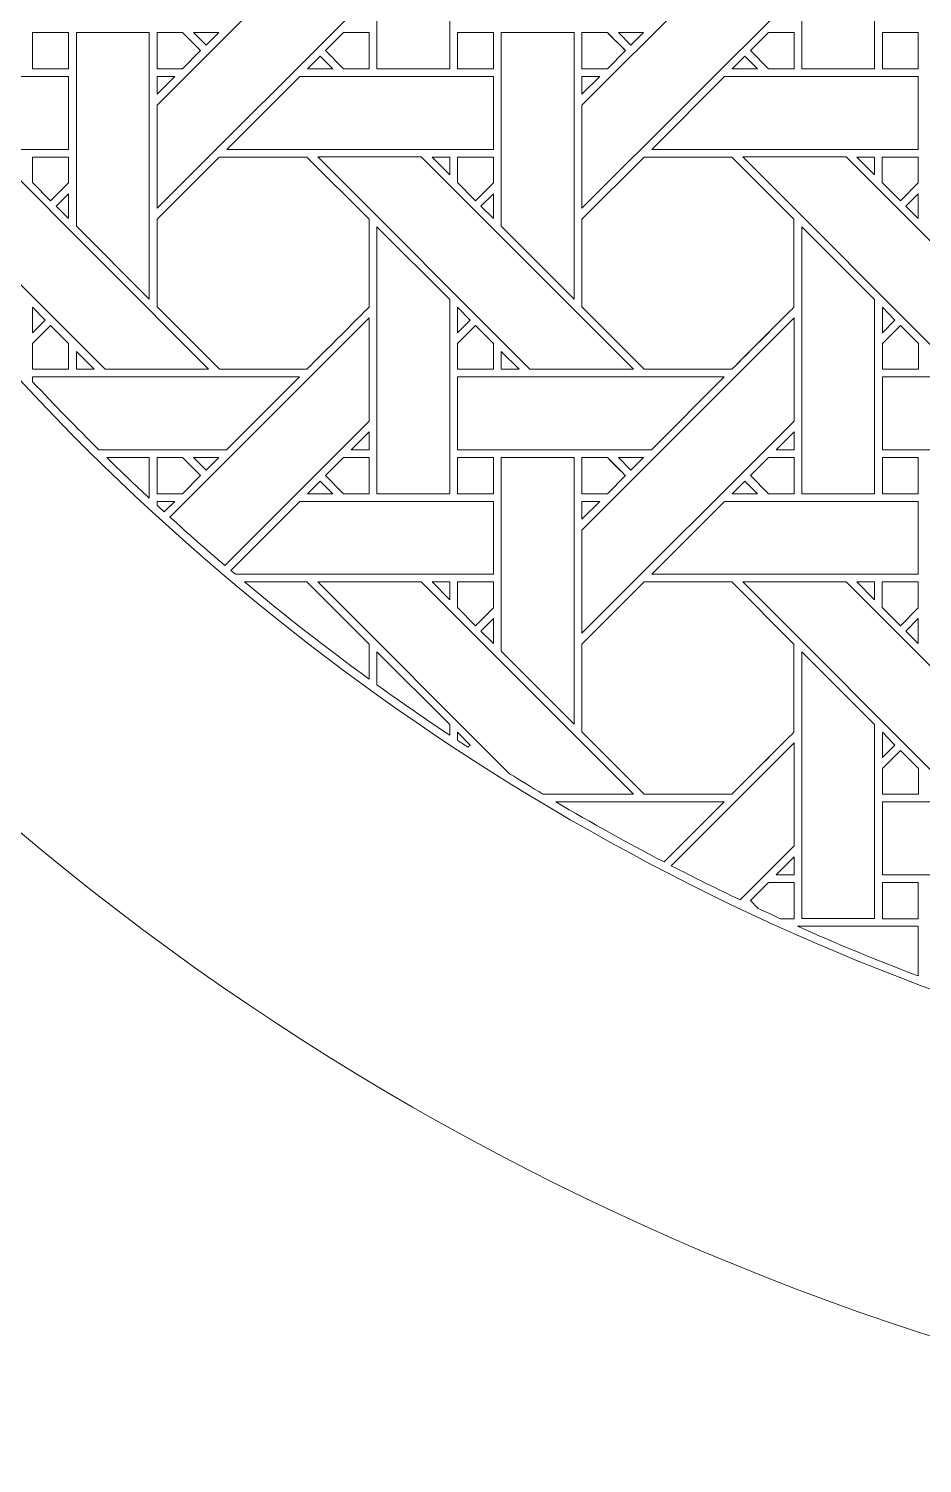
# Model space of a CAD drawing. Header units: inches. Extents: x 6.4 to 18.4, y 3.1 to 15.1.
# Drawn here: x 8.539 to 10.534, y 3.095 to 6.298 of the extents above; entities that cross this region are included whole.
import ezdxf

# ---------------------------------------------------------------- set-up
doc = ezdxf.new("R2010")
doc.units = ezdxf.units.IN
doc.header["$MEASUREMENT"] = 0
doc.layers.add('Design', color=7, linetype='Continuous', lineweight=0)

msp = doc.modelspace()

# ---------------------------------------------------------------- linework, layer by layer
at = {"layer": 'Design'}
for points, knots in [([(12.3829, 15.0948), (9.0691, 15.0948), (6.3829, 12.4085), (6.3829, 9.0948), (6.3829, 5.7811), (9.0691, 3.0948), (12.3829, 3.0948), (15.6966, 3.0948), (18.3829, 5.7811), (18.3829, 9.0948), (18.3829, 12.4085), (15.6966, 15.0948), (12.3829, 15.0948)], [0, 0, 0, 0, 1, 1, 1, 2, 2, 2, 3, 3, 3, 4, 4, 4, 4]), ([(17.3637, 7.426), (17.3637, 7.426), (17.338, 7.426), (17.338, 7.426), (16.5066, 7.426), (16.0033, 7.426), (15.7121, 7.426), (15.4417, 7.426), (15.3541, 7.426), (15.3568, 7.426), (14.6303, 7.426), (12.5831, 7.426), (7.4146, 7.426), (7.402, 7.426), (7.3964, 7.4266), (7.3922, 7.4227), (7.3894, 7.42), (7.3876, 7.4172), (7.3922, 7.4035), (8.0968, 5.3236), (10.0649, 3.8266), (12.3829, 3.8266), (14.6933, 3.8266), (16.6562, 5.314), (17.3666, 7.3834), (17.3711, 7.3963), (17.3739, 7.4043), (17.3756, 7.4094), (17.3784, 7.4176), (17.3723, 7.426), (17.3637, 7.426)], [0, 0, 0, 0, 1, 1, 1, 2, 2, 2, 3, 3, 3, 4, 4, 4, 5, 5, 5, 6, 6, 6, 7, 7, 7, 8, 8, 8, 9, 9, 9, 10, 10, 10, 10]), ([(9.3163, 6.2082), (9.3163, 6.2082), (9.3163, 6.8041), (9.3163, 6.8041), (9.3163, 6.8041), (9.4791, 6.6419), (9.4791, 6.6419), (9.4791, 6.6419), (9.4791, 6.2082), (9.4791, 6.2082), (9.4791, 6.2082), (9.3163, 6.2082), (9.3163, 6.2082)], [0, 0, 0, 0, 1, 1, 1, 2, 2, 2, 3, 3, 3, 4, 4, 4, 4]), ([(10.265, 6.2082), (10.265, 6.2082), (10.265, 6.8041), (10.265, 6.8041), (10.265, 6.8041), (10.4278, 6.6419), (10.4278, 6.6419), (10.4278, 6.6419), (10.4278, 6.2082), (10.4278, 6.2082), (10.4278, 6.2082), (10.265, 6.2082), (10.265, 6.2082)], [0, 0, 0, 0, 1, 1, 1, 2, 2, 2, 3, 3, 3, 4, 4, 4, 4]), ([(8.8255, 6.1269), (8.8255, 6.1269), (9.2992, 6.6005), (9.2992, 6.6005), (9.2992, 6.6005), (9.2992, 6.3705), (9.2992, 6.3705), (9.2992, 6.3705), (8.8255, 5.8968), (8.8255, 5.8968), (8.8255, 5.8968), (8.8255, 6.1269), (8.8255, 6.1269)], [0, 0, 0, 0, 1, 1, 1, 2, 2, 2, 3, 3, 3, 4, 4, 4, 4]), ([(10.2479, 6.3705), (10.2479, 6.3705), (9.7742, 5.8968), (9.7742, 5.8968), (9.7742, 5.8968), (9.7742, 6.1269), (9.7742, 6.1269), (9.7742, 6.1269), (10.2479, 6.6005), (10.2479, 6.6005), (10.2479, 6.6005), (10.2479, 6.3705), (10.2479, 6.3705)], [0, 0, 0, 0, 1, 1, 1, 2, 2, 2, 3, 3, 3, 4, 4, 4, 4]), ([(8.5476, 6.2082), (8.5476, 6.2082), (8.5476, 6.289), (8.5476, 6.289), (8.5476, 6.289), (8.6278, 6.289), (8.6278, 6.289), (8.6278, 6.289), (8.6278, 6.2082), (8.6278, 6.2082), (8.6278, 6.2082), (8.5476, 6.2082), (8.5476, 6.2082)], [0, 0, 0, 0, 1, 1, 1, 2, 2, 2, 3, 3, 3, 4, 4, 4, 4]), ([(8.5476, 6.289), (8.5476, 6.289), (8.6278, 6.289), (8.6278, 6.289), (8.6278, 6.289), (8.6278, 6.2082), (8.6278, 6.2082), (8.6278, 6.2082), (8.5476, 6.2082), (8.5476, 6.2082), (8.5476, 6.2082), (8.5476, 6.289), (8.5476, 6.289)], [0, 0, 0, 0, 1, 1, 1, 2, 2, 2, 3, 3, 3, 4, 4, 4, 4]), ([(8.6454, 6.289), (8.6454, 6.289), (8.8083, 6.289), (8.8083, 6.289), (8.8083, 6.289), (8.8083, 5.6939), (8.8083, 5.6939), (8.8083, 5.6939), (8.6454, 5.8568), (8.6454, 5.8568), (8.6454, 5.8568), (8.6454, 6.289), (8.6454, 6.289)], [0, 0, 0, 0, 1, 1, 1, 2, 2, 2, 3, 3, 3, 4, 4, 4, 4]), ([(8.9228, 6.2486), (8.9228, 6.2486), (8.8824, 6.2082), (8.8824, 6.2082), (8.8824, 6.2082), (8.8255, 6.2082), (8.8255, 6.2082), (8.8255, 6.2082), (8.8255, 6.289), (8.8255, 6.289), (8.8255, 6.289), (8.8825, 6.289), (8.8825, 6.289), (8.8877, 6.2839), (8.9184, 6.2531), (8.9228, 6.2486)], [0, 0, 0, 0, 1, 1, 1, 2, 2, 2, 3, 3, 3, 4, 4, 4, 5, 5, 5, 5]), ([(8.9228, 6.2486), (8.9228, 6.2486), (8.8824, 6.2082), (8.8824, 6.2082), (8.8824, 6.2082), (8.8255, 6.2082), (8.8255, 6.2082), (8.8255, 6.2082), (8.8255, 6.289), (8.8255, 6.289), (8.8255, 6.289), (8.8825, 6.289), (8.8825, 6.289), (8.888, 6.2836), (8.9188, 6.2527), (8.9228, 6.2486)], [0, 0, 0, 0, 1, 1, 1, 2, 2, 2, 3, 3, 3, 4, 4, 4, 5, 5, 5, 5]), ([(8.9069, 6.289), (8.9069, 6.289), (8.9634, 6.289), (8.9634, 6.289), (8.9634, 6.289), (8.9351, 6.2608), (8.9351, 6.2608), (8.9351, 6.2608), (8.9069, 6.289), (8.9069, 6.289)], [0, 0, 0, 0, 1, 1, 1, 2, 2, 2, 3, 3, 3, 3]), ([(9.2991, 6.2082), (9.2991, 6.2082), (9.242, 6.2082), (9.242, 6.2082), (9.242, 6.2082), (9.2017, 6.2486), (9.2017, 6.2486), (9.2017, 6.2486), (9.2421, 6.289), (9.2421, 6.289), (9.2421, 6.289), (9.2991, 6.289), (9.2991, 6.289), (9.2991, 6.289), (9.2991, 6.2082), (9.2991, 6.2082)], [0, 0, 0, 0, 1, 1, 1, 2, 2, 2, 3, 3, 3, 4, 4, 4, 5, 5, 5, 5]), ([(9.2017, 6.2486), (9.2017, 6.2486), (9.2421, 6.289), (9.2421, 6.289), (9.2421, 6.289), (9.2991, 6.289), (9.2991, 6.289), (9.2991, 6.289), (9.2991, 6.2082), (9.2991, 6.2082), (9.2991, 6.2082), (9.242, 6.2082), (9.242, 6.2082), (9.242, 6.2082), (9.2017, 6.2486), (9.2017, 6.2486)], [0, 0, 0, 0, 1, 1, 1, 2, 2, 2, 3, 3, 3, 4, 4, 4, 5, 5, 5, 5]), ([(9.4963, 6.2082), (9.4963, 6.2082), (9.4963, 6.289), (9.4963, 6.289), (9.4963, 6.289), (9.5766, 6.289), (9.5766, 6.289), (9.5766, 6.289), (9.5766, 6.2082), (9.5766, 6.2082), (9.5766, 6.2082), (9.4963, 6.2082), (9.4963, 6.2082)], [0, 0, 0, 0, 1, 1, 1, 2, 2, 2, 3, 3, 3, 4, 4, 4, 4]), ([(9.4963, 6.2082), (9.4963, 6.2082), (9.4963, 6.289), (9.4963, 6.289), (9.4963, 6.289), (9.5766, 6.289), (9.5766, 6.289), (9.5766, 6.289), (9.5766, 6.2082), (9.5766, 6.2082), (9.5766, 6.2082), (9.4963, 6.2082), (9.4963, 6.2082)], [0, 0, 0, 0, 1, 1, 1, 2, 2, 2, 3, 3, 3, 4, 4, 4, 4]), ([(9.7571, 6.289), (9.7571, 6.289), (9.7571, 5.6939), (9.7571, 5.6939), (9.7571, 5.6939), (9.5942, 5.8568), (9.5942, 5.8568), (9.5942, 5.8568), (9.5942, 6.289), (9.5942, 6.289), (9.5942, 6.289), (9.7571, 6.289), (9.7571, 6.289)], [0, 0, 0, 0, 1, 1, 1, 2, 2, 2, 3, 3, 3, 4, 4, 4, 4]), ([(9.7742, 6.2082), (9.7742, 6.2082), (9.7742, 6.289), (9.7742, 6.289), (9.7742, 6.289), (9.8313, 6.289), (9.8313, 6.289), (9.8364, 6.2839), (9.8672, 6.2531), (9.8716, 6.2486), (9.8716, 6.2486), (9.8312, 6.2082), (9.8312, 6.2082), (9.8312, 6.2082), (9.7742, 6.2082), (9.7742, 6.2082)], [0, 0, 0, 0, 1, 1, 1, 2, 2, 2, 3, 3, 3, 4, 4, 4, 5, 5, 5, 5]), ([(9.8716, 6.2486), (9.8716, 6.2486), (9.8312, 6.2082), (9.8312, 6.2082), (9.8312, 6.2082), (9.7742, 6.2082), (9.7742, 6.2082), (9.7742, 6.2082), (9.7742, 6.289), (9.7742, 6.289), (9.7742, 6.289), (9.8313, 6.289), (9.8313, 6.289), (9.8369, 6.2834), (9.8716, 6.2486), (9.8716, 6.2486)], [0, 0, 0, 0, 1, 1, 1, 2, 2, 2, 3, 3, 3, 4, 4, 4, 5, 5, 5, 5]), ([(9.8556, 6.289), (9.8556, 6.289), (9.9121, 6.289), (9.9121, 6.289), (9.9121, 6.289), (9.8838, 6.2608), (9.8838, 6.2608), (9.8838, 6.2608), (9.8556, 6.289), (9.8556, 6.289)], [0, 0, 0, 0, 1, 1, 1, 2, 2, 2, 3, 3, 3, 3]), ([(10.2479, 6.2082), (10.2479, 6.2082), (10.1907, 6.2082), (10.1907, 6.2082), (10.1907, 6.2082), (10.1504, 6.2486), (10.1504, 6.2486), (10.1504, 6.2486), (10.1908, 6.289), (10.1908, 6.289), (10.1908, 6.289), (10.2479, 6.289), (10.2479, 6.289), (10.2479, 6.289), (10.2479, 6.2082), (10.2479, 6.2082)], [0, 0, 0, 0, 1, 1, 1, 2, 2, 2, 3, 3, 3, 4, 4, 4, 5, 5, 5, 5]), ([(10.1504, 6.2486), (10.1504, 6.2486), (10.1908, 6.289), (10.1908, 6.289), (10.1908, 6.289), (10.2479, 6.289), (10.2479, 6.289), (10.2479, 6.289), (10.2479, 6.2082), (10.2479, 6.2082), (10.2479, 6.2082), (10.1907, 6.2082), (10.1907, 6.2082), (10.1907, 6.2082), (10.1504, 6.2486), (10.1504, 6.2486)], [0, 0, 0, 0, 1, 1, 1, 2, 2, 2, 3, 3, 3, 4, 4, 4, 5, 5, 5, 5]), ([(10.4451, 6.2082), (10.4451, 6.2082), (10.4451, 6.289), (10.4451, 6.289), (10.4451, 6.289), (10.5253, 6.289), (10.5253, 6.289), (10.5253, 6.289), (10.5253, 6.2082), (10.5253, 6.2082), (10.5253, 6.2082), (10.4451, 6.2082), (10.4451, 6.2082)], [0, 0, 0, 0, 1, 1, 1, 2, 2, 2, 3, 3, 3, 4, 4, 4, 4]), ([(10.5253, 6.289), (10.5253, 6.289), (10.5253, 6.2082), (10.5253, 6.2082), (10.5253, 6.2082), (10.4451, 6.2082), (10.4451, 6.2082), (10.4451, 6.2082), (10.4451, 6.289), (10.4451, 6.289), (10.4451, 6.289), (10.5253, 6.289), (10.5253, 6.289)], [0, 0, 0, 0, 1, 1, 1, 2, 2, 2, 3, 3, 3, 4, 4, 4, 4]), ([(9.2178, 6.2082), (9.2178, 6.2082), (9.1613, 6.2082), (9.1613, 6.2082), (9.1613, 6.2082), (9.1896, 6.2365), (9.1896, 6.2365), (9.1896, 6.2365), (9.2178, 6.2082), (9.2178, 6.2082)], [0, 0, 0, 0, 1, 1, 1, 2, 2, 2, 3, 3, 3, 3]), ([(10.1666, 6.2082), (10.1666, 6.2082), (10.11, 6.2082), (10.11, 6.2082), (10.11, 6.2082), (10.1383, 6.2365), (10.1383, 6.2365), (10.1383, 6.2365), (10.1666, 6.2082), (10.1666, 6.2082)], [0, 0, 0, 0, 1, 1, 1, 2, 2, 2, 3, 3, 3, 3]), ([(8.0843, 6.08), (8.0843, 6.08), (8.1954, 6.1911), (8.1954, 6.1911), (8.1954, 6.1911), (8.6279, 6.1911), (8.6279, 6.1911), (8.6279, 6.1911), (8.6279, 6.0283), (8.6279, 6.0283), (8.6279, 6.0283), (8.1211, 6.0283), (8.1211, 6.0283), (8.1088, 6.0454), (8.0965, 6.0627), (8.0843, 6.08)], [0, 0, 0, 0, 1, 1, 1, 2, 2, 2, 3, 3, 3, 4, 4, 4, 5, 5, 5, 5]), ([(8.8653, 6.1911), (8.8653, 6.1911), (8.8255, 6.1513), (8.8255, 6.1513), (8.8255, 6.1513), (8.8255, 6.1911), (8.8255, 6.1911), (8.8255, 6.1911), (8.8653, 6.1911), (8.8653, 6.1911)], [0, 0, 0, 0, 1, 1, 1, 2, 2, 2, 3, 3, 3, 3]), ([(8.9813, 6.0283), (8.9813, 6.0283), (9.1442, 6.1911), (9.1442, 6.1911), (9.1442, 6.1911), (9.5766, 6.1911), (9.5766, 6.1911), (9.5766, 6.1911), (9.5766, 6.0283), (9.5766, 6.0283), (9.5766, 6.0283), (8.9813, 6.0283), (8.9813, 6.0283)], [0, 0, 0, 0, 1, 1, 1, 2, 2, 2, 3, 3, 3, 4, 4, 4, 4]), ([(9.8141, 6.1911), (9.8141, 6.1911), (9.7742, 6.1513), (9.7742, 6.1513), (9.7742, 6.1513), (9.7742, 6.1911), (9.7742, 6.1911), (9.7742, 6.1911), (9.8141, 6.1911), (9.8141, 6.1911)], [0, 0, 0, 0, 1, 1, 1, 2, 2, 2, 3, 3, 3, 3]), ([(10.5253, 6.1911), (10.5253, 6.1911), (10.5253, 6.0283), (10.5253, 6.0283), (10.5253, 6.0283), (9.9301, 6.0283), (9.9301, 6.0283), (9.9301, 6.0283), (10.0929, 6.1911), (10.0929, 6.1911), (10.0929, 6.1911), (10.5253, 6.1911), (10.5253, 6.1911)], [0, 0, 0, 0, 1, 1, 1, 2, 2, 2, 3, 3, 3, 4, 4, 4, 4]), ([(8.2359, 6.0112), (8.2359, 6.0112), (8.4669, 6.0112), (8.4669, 6.0112), (8.4669, 6.0112), (8.9405, 5.5375), (8.9405, 5.5375), (8.9405, 5.5375), (8.7095, 5.5375), (8.7095, 5.5375), (8.7095, 5.5375), (8.2359, 6.0112), (8.2359, 6.0112)], [0, 0, 0, 0, 1, 1, 1, 2, 2, 2, 3, 3, 3, 4, 4, 4, 4]), ([(8.5476, 6.0111), (8.5476, 6.0111), (8.6278, 6.0111), (8.6278, 6.0111), (8.6278, 6.0111), (8.6278, 5.9535), (8.6278, 5.9535), (8.6278, 5.9535), (8.5879, 5.9136), (8.5879, 5.9136), (8.5879, 5.9136), (8.5476, 5.9539), (8.5476, 5.9539), (8.5476, 5.9539), (8.5476, 6.0111), (8.5476, 6.0111)], [0, 0, 0, 0, 1, 1, 1, 2, 2, 2, 3, 3, 3, 4, 4, 4, 5, 5, 5, 5]), ([(8.6278, 5.9535), (8.6278, 5.9535), (8.5879, 5.9136), (8.5879, 5.9136), (8.5879, 5.9136), (8.5476, 5.9539), (8.5476, 5.9539), (8.5476, 5.9539), (8.5476, 6.0111), (8.5476, 6.0111), (8.5476, 6.0111), (8.6278, 6.0111), (8.6278, 6.0111), (8.6278, 6.0111), (8.6278, 5.9535), (8.6278, 5.9535)], [0, 0, 0, 0, 1, 1, 1, 2, 2, 2, 3, 3, 3, 4, 4, 4, 5, 5, 5, 5]), ([(8.8255, 5.6767), (8.8255, 5.6767), (8.8255, 5.8724), (8.8255, 5.8724), (8.8255, 5.8724), (8.9642, 6.0111), (8.9642, 6.0111), (8.9642, 6.0111), (9.1604, 6.0111), (9.1604, 6.0111), (9.1604, 6.0111), (9.2991, 5.8724), (9.2991, 5.8724), (9.2991, 5.8724), (9.2991, 5.6762), (9.2991, 5.6762), (9.2813, 5.6582), (9.1694, 5.5465), (9.1604, 5.5375), (9.1604, 5.5375), (8.9647, 5.5375), (8.9647, 5.5375), (8.9647, 5.5375), (8.8255, 5.6767), (8.8255, 5.6767)], [0, 0, 0, 0, 1, 1, 1, 2, 2, 2, 3, 3, 3, 4, 4, 4, 5, 5, 5, 6, 6, 6, 7, 7, 7, 8, 8, 8, 8]), ([(8.8255, 5.6767), (8.8255, 5.6767), (8.8255, 5.8724), (8.8255, 5.8724), (8.8255, 5.8724), (8.9642, 6.0111), (8.9642, 6.0111), (8.9642, 6.0111), (9.1604, 6.0111), (9.1604, 6.0111), (9.1604, 6.0111), (9.2991, 5.8724), (9.2991, 5.8724), (9.2991, 5.8724), (9.2991, 5.6762), (9.2991, 5.6762), (9.2813, 5.6582), (9.1694, 5.5465), (9.1604, 5.5375), (9.1604, 5.5375), (8.9647, 5.5375), (8.9647, 5.5375), (8.9647, 5.5375), (8.8255, 5.6767), (8.8255, 5.6767)], [0, 0, 0, 0, 1, 1, 1, 2, 2, 2, 3, 3, 3, 4, 4, 4, 5, 5, 5, 6, 6, 6, 7, 7, 7, 8, 8, 8, 8]), ([(9.1846, 6.0112), (9.1846, 6.0112), (9.4156, 6.0112), (9.4156, 6.0112), (9.4156, 6.0112), (9.8892, 5.5375), (9.8892, 5.5375), (9.8892, 5.5375), (9.6582, 5.5375), (9.6582, 5.5375), (9.6582, 5.5375), (9.1846, 6.0112), (9.1846, 6.0112)], [0, 0, 0, 0, 1, 1, 1, 2, 2, 2, 3, 3, 3, 4, 4, 4, 4]), ([(9.4791, 6.0111), (9.4791, 6.0111), (9.4791, 5.9713), (9.4791, 5.9713), (9.4791, 5.9713), (9.4397, 6.0111), (9.4397, 6.0111), (9.4397, 6.0111), (9.4791, 6.0111), (9.4791, 6.0111)], [0, 0, 0, 0, 1, 1, 1, 2, 2, 2, 3, 3, 3, 3]), ([(9.5766, 6.0111), (9.5766, 6.0111), (9.5766, 5.9535), (9.5766, 5.9535), (9.5766, 5.9535), (9.5366, 5.9136), (9.5366, 5.9136), (9.5366, 5.9136), (9.4963, 5.9539), (9.4963, 5.9539), (9.4963, 5.9539), (9.4963, 6.0111), (9.4963, 6.0111), (9.4963, 6.0111), (9.5766, 6.0111), (9.5766, 6.0111)], [0, 0, 0, 0, 1, 1, 1, 2, 2, 2, 3, 3, 3, 4, 4, 4, 5, 5, 5, 5]), ([(9.5366, 5.9136), (9.5366, 5.9136), (9.4963, 5.9539), (9.4963, 5.9539), (9.4963, 5.9539), (9.4963, 6.0111), (9.4963, 6.0111), (9.4963, 6.0111), (9.5766, 6.0111), (9.5766, 6.0111), (9.5766, 6.0111), (9.5766, 5.9535), (9.5766, 5.9535), (9.5766, 5.9535), (9.5366, 5.9136), (9.5366, 5.9136)], [0, 0, 0, 0, 1, 1, 1, 2, 2, 2, 3, 3, 3, 4, 4, 4, 5, 5, 5, 5]), ([(9.7742, 5.6767), (9.7742, 5.6767), (9.7742, 5.8724), (9.7742, 5.8724), (9.7742, 5.8724), (9.9129, 6.0111), (9.9129, 6.0111), (9.9129, 6.0111), (10.1091, 6.0111), (10.1091, 6.0111), (10.1091, 6.0111), (10.2478, 5.8724), (10.2478, 5.8724), (10.2478, 5.8724), (10.2478, 5.6762), (10.2478, 5.6762), (10.23, 5.6582), (10.1181, 5.5465), (10.1091, 5.5375), (10.1091, 5.5375), (9.9134, 5.5375), (9.9134, 5.5375), (9.9134, 5.5375), (9.7742, 5.6767), (9.7742, 5.6767)], [0, 0, 0, 0, 1, 1, 1, 2, 2, 2, 3, 3, 3, 4, 4, 4, 5, 5, 5, 6, 6, 6, 7, 7, 7, 8, 8, 8, 8]), ([(9.7742, 5.8724), (9.7742, 5.8724), (9.9129, 6.0111), (9.9129, 6.0111), (9.9129, 6.0111), (10.1091, 6.0111), (10.1091, 6.0111), (10.1091, 6.0111), (10.2478, 5.8724), (10.2478, 5.8724), (10.2478, 5.8724), (10.2478, 5.6762), (10.2478, 5.6762), (10.2297, 5.6579), (10.1178, 5.5462), (10.1091, 5.5375), (10.1091, 5.5375), (9.9134, 5.5375), (9.9134, 5.5375), (9.9134, 5.5375), (9.7742, 5.6767), (9.7742, 5.6767), (9.7742, 5.6767), (9.7742, 5.8724), (9.7742, 5.8724)], [0, 0, 0, 0, 1, 1, 1, 2, 2, 2, 3, 3, 3, 4, 4, 4, 5, 5, 5, 6, 6, 6, 7, 7, 7, 8, 8, 8, 8]), ([(10.1334, 6.0112), (10.1334, 6.0112), (10.3643, 6.0112), (10.3643, 6.0112), (10.3643, 6.0112), (10.838, 5.5375), (10.838, 5.5375), (10.838, 5.5375), (10.6069, 5.5375), (10.6069, 5.5375), (10.6069, 5.5375), (10.1334, 6.0112), (10.1334, 6.0112)], [0, 0, 0, 0, 1, 1, 1, 2, 2, 2, 3, 3, 3, 4, 4, 4, 4]), ([(10.3884, 6.0111), (10.3884, 6.0111), (10.4279, 6.0111), (10.4279, 6.0111), (10.4279, 6.0111), (10.4279, 5.9713), (10.4279, 5.9713), (10.4279, 5.9713), (10.3884, 6.0111), (10.3884, 6.0111)], [0, 0, 0, 0, 1, 1, 1, 2, 2, 2, 3, 3, 3, 3]), ([(10.5253, 6.0111), (10.5253, 6.0111), (10.5253, 5.9535), (10.5253, 5.9535), (10.5253, 5.9535), (10.4854, 5.9136), (10.4854, 5.9136), (10.4854, 5.9136), (10.445, 5.9539), (10.445, 5.9539), (10.445, 5.9539), (10.445, 6.0111), (10.445, 6.0111), (10.445, 6.0111), (10.5253, 6.0111), (10.5253, 6.0111)], [0, 0, 0, 0, 1, 1, 1, 2, 2, 2, 3, 3, 3, 4, 4, 4, 5, 5, 5, 5]), ([(10.5253, 5.9535), (10.5253, 5.9535), (10.4854, 5.9136), (10.4854, 5.9136), (10.4854, 5.9136), (10.445, 5.9539), (10.445, 5.9539), (10.445, 5.9539), (10.445, 6.0111), (10.445, 6.0111), (10.445, 6.0111), (10.5253, 6.0111), (10.5253, 6.0111), (10.5253, 6.0111), (10.5253, 5.9535), (10.5253, 5.9535)], [0, 0, 0, 0, 1, 1, 1, 2, 2, 2, 3, 3, 3, 4, 4, 4, 5, 5, 5, 5]), ([(8.6279, 5.9293), (8.6279, 5.9293), (8.6279, 5.8741), (8.6279, 5.8741), (8.6279, 5.8741), (8.6001, 5.9015), (8.6001, 5.9015), (8.6001, 5.9015), (8.6279, 5.9293), (8.6279, 5.9293)], [0, 0, 0, 0, 1, 1, 1, 2, 2, 2, 3, 3, 3, 3]), ([(9.5766, 5.9293), (9.5766, 5.9293), (9.5766, 5.8741), (9.5766, 5.8741), (9.5766, 5.8741), (9.5488, 5.9015), (9.5488, 5.9015), (9.5488, 5.9015), (9.5766, 5.9293), (9.5766, 5.9293)], [0, 0, 0, 0, 1, 1, 1, 2, 2, 2, 3, 3, 3, 3]), ([(10.5253, 5.9293), (10.5253, 5.9293), (10.5253, 5.8741), (10.5253, 5.8741), (10.5253, 5.8741), (10.4976, 5.9015), (10.4976, 5.9015), (10.4976, 5.9015), (10.5253, 5.9293), (10.5253, 5.9293)], [0, 0, 0, 0, 1, 1, 1, 2, 2, 2, 3, 3, 3, 3]), ([(9.4791, 5.6932), (9.4791, 5.6932), (9.4791, 5.2595), (9.4791, 5.2595), (9.4791, 5.2595), (9.3163, 5.2595), (9.3163, 5.2595), (9.3163, 5.2595), (9.3163, 5.8553), (9.3163, 5.8553), (9.3163, 5.8553), (9.4791, 5.6932), (9.4791, 5.6932)], [0, 0, 0, 0, 1, 1, 1, 2, 2, 2, 3, 3, 3, 4, 4, 4, 4]), ([(10.4278, 5.6932), (10.4278, 5.6932), (10.4278, 5.2595), (10.4278, 5.2595), (10.4278, 5.2595), (10.265, 5.2595), (10.265, 5.2595), (10.265, 5.2595), (10.265, 5.8553), (10.265, 5.8553), (10.265, 5.8553), (10.4278, 5.6932), (10.4278, 5.6932)], [0, 0, 0, 0, 1, 1, 1, 2, 2, 2, 3, 3, 3, 4, 4, 4, 4]), ([(8.5758, 5.6471), (8.5758, 5.6471), (8.5476, 5.6189), (8.5476, 5.6189), (8.5476, 5.6189), (8.5476, 5.6757), (8.5476, 5.6757), (8.5476, 5.6757), (8.5758, 5.6471), (8.5758, 5.6471)], [0, 0, 0, 0, 1, 1, 1, 2, 2, 2, 3, 3, 3, 3]), ([(9.4964, 5.6189), (9.4964, 5.6189), (9.4964, 5.6757), (9.4964, 5.6757), (9.4964, 5.6757), (9.5246, 5.6471), (9.5246, 5.6471), (9.5246, 5.6471), (9.4964, 5.6189), (9.4964, 5.6189)], [0, 0, 0, 0, 1, 1, 1, 2, 2, 2, 3, 3, 3, 3]), ([(10.4451, 5.6189), (10.4451, 5.6189), (10.4451, 5.6757), (10.4451, 5.6757), (10.4451, 5.6757), (10.4733, 5.6471), (10.4733, 5.6471), (10.4733, 5.6471), (10.4451, 5.6189), (10.4451, 5.6189)], [0, 0, 0, 0, 1, 1, 1, 2, 2, 2, 3, 3, 3, 3]), ([(8.8545, 5.2072), (8.8545, 5.2072), (9.2992, 5.6518), (9.2992, 5.6518), (9.2992, 5.6518), (9.2992, 5.4217), (9.2992, 5.4217), (9.2992, 5.4217), (8.9769, 5.0995), (8.9769, 5.0995), (8.9356, 5.1348), (8.8947, 5.1706), (8.8545, 5.2072)], [0, 0, 0, 0, 1, 1, 1, 2, 2, 2, 3, 3, 3, 4, 4, 4, 4]), ([(9.7742, 5.1782), (9.7742, 5.1782), (10.2479, 5.6518), (10.2479, 5.6518), (10.2479, 5.6518), (10.2479, 5.4217), (10.2479, 5.4217), (10.2479, 5.4217), (9.7742, 4.9481), (9.7742, 4.9481), (9.7742, 4.9481), (9.7742, 5.1782), (9.7742, 5.1782)], [0, 0, 0, 0, 1, 1, 1, 2, 2, 2, 3, 3, 3, 4, 4, 4, 4]), ([(8.6282, 5.5372), (8.6282, 5.5372), (8.5476, 5.5372), (8.5476, 5.5372), (8.5476, 5.5372), (8.5476, 5.5945), (8.5476, 5.5945), (8.5476, 5.5945), (8.5879, 5.6349), (8.5879, 5.6349), (8.5879, 5.6349), (8.6282, 5.5945), (8.6282, 5.5945), (8.6282, 5.5945), (8.6282, 5.5372), (8.6282, 5.5372)], [0, 0, 0, 0, 1, 1, 1, 2, 2, 2, 3, 3, 3, 4, 4, 4, 5, 5, 5, 5]), ([(8.5476, 5.5945), (8.5476, 5.5945), (8.5879, 5.6349), (8.5879, 5.6349), (8.5879, 5.6349), (8.6282, 5.5945), (8.6282, 5.5945), (8.6282, 5.5945), (8.6282, 5.5372), (8.6282, 5.5372), (8.6282, 5.5372), (8.5476, 5.5372), (8.5476, 5.5372), (8.5476, 5.5372), (8.5476, 5.5945), (8.5476, 5.5945)], [0, 0, 0, 0, 1, 1, 1, 2, 2, 2, 3, 3, 3, 4, 4, 4, 5, 5, 5, 5]), ([(9.577, 5.5372), (9.577, 5.5372), (9.4963, 5.5372), (9.4963, 5.5372), (9.4963, 5.5372), (9.4963, 5.5945), (9.4963, 5.5945), (9.4963, 5.5945), (9.5367, 5.6349), (9.5367, 5.6349), (9.5367, 5.6349), (9.577, 5.5945), (9.577, 5.5945), (9.577, 5.5945), (9.577, 5.5372), (9.577, 5.5372)], [0, 0, 0, 0, 1, 1, 1, 2, 2, 2, 3, 3, 3, 4, 4, 4, 5, 5, 5, 5]), ([(9.5367, 5.6349), (9.5367, 5.6349), (9.577, 5.5945), (9.577, 5.5945), (9.577, 5.5945), (9.577, 5.5372), (9.577, 5.5372), (9.577, 5.5372), (9.4963, 5.5372), (9.4963, 5.5372), (9.4963, 5.5372), (9.4963, 5.5945), (9.4963, 5.5945), (9.4963, 5.5945), (9.5367, 5.6349), (9.5367, 5.6349)], [0, 0, 0, 0, 1, 1, 1, 2, 2, 2, 3, 3, 3, 4, 4, 4, 5, 5, 5, 5]), ([(10.5257, 5.5372), (10.5257, 5.5372), (10.4451, 5.5372), (10.4451, 5.5372), (10.4451, 5.5372), (10.4451, 5.5945), (10.4451, 5.5945), (10.4451, 5.5945), (10.4854, 5.6349), (10.4854, 5.6349), (10.4854, 5.6349), (10.5257, 5.5945), (10.5257, 5.5945), (10.5257, 5.5945), (10.5257, 5.5372), (10.5257, 5.5372)], [0, 0, 0, 0, 1, 1, 1, 2, 2, 2, 3, 3, 3, 4, 4, 4, 5, 5, 5, 5]), ([(10.4451, 5.5372), (10.4451, 5.5372), (10.4451, 5.5945), (10.4451, 5.5945), (10.4451, 5.5945), (10.4854, 5.6349), (10.4854, 5.6349), (10.4854, 5.6349), (10.5257, 5.5945), (10.5257, 5.5945), (10.5257, 5.5945), (10.5257, 5.5372), (10.5257, 5.5372), (10.5257, 5.5372), (10.4451, 5.5372), (10.4451, 5.5372)], [0, 0, 0, 0, 1, 1, 1, 2, 2, 2, 3, 3, 3, 4, 4, 4, 5, 5, 5, 5]), ([(8.6853, 5.5375), (8.6853, 5.5375), (8.6455, 5.5375), (8.6455, 5.5375), (8.6455, 5.5375), (8.6455, 5.5773), (8.6455, 5.5773), (8.6455, 5.5773), (8.6853, 5.5375), (8.6853, 5.5375)], [0, 0, 0, 0, 1, 1, 1, 2, 2, 2, 3, 3, 3, 3]), ([(9.634, 5.5375), (9.634, 5.5375), (9.5943, 5.5375), (9.5943, 5.5375), (9.5943, 5.5375), (9.5943, 5.5773), (9.5943, 5.5773), (9.5943, 5.5773), (9.634, 5.5375), (9.634, 5.5375)], [0, 0, 0, 0, 1, 1, 1, 2, 2, 2, 3, 3, 3, 3]), ([(8.5476, 5.5096), (8.5476, 5.5096), (8.5476, 5.5202), (8.5476, 5.5202), (8.5476, 5.5202), (9.1433, 5.5202), (9.1433, 5.5202), (9.1433, 5.5202), (8.9806, 5.3576), (8.9806, 5.3576), (8.9806, 5.3576), (8.6957, 5.3576), (8.6957, 5.3576), (8.6454, 5.4073), (8.596, 5.4579), (8.5476, 5.5096)], [0, 0, 0, 0, 1, 1, 1, 2, 2, 2, 3, 3, 3, 4, 4, 4, 5, 5, 5, 5]), ([(9.4964, 5.3576), (9.4964, 5.3576), (9.4964, 5.5202), (9.4964, 5.5202), (9.4964, 5.5202), (10.0921, 5.5202), (10.0921, 5.5202), (10.0921, 5.5202), (9.9293, 5.3576), (9.9293, 5.3576), (9.9293, 5.3576), (9.4964, 5.3576), (9.4964, 5.3576)], [0, 0, 0, 0, 1, 1, 1, 2, 2, 2, 3, 3, 3, 4, 4, 4, 4]), ([(10.4451, 5.3576), (10.4451, 5.3576), (10.4451, 5.5202), (10.4451, 5.5202), (10.4451, 5.5202), (11.0408, 5.5202), (11.0408, 5.5202), (11.0408, 5.5202), (10.8781, 5.3576), (10.8781, 5.3576), (10.8781, 5.3576), (10.4451, 5.3576), (10.4451, 5.3576)], [0, 0, 0, 0, 1, 1, 1, 2, 2, 2, 3, 3, 3, 4, 4, 4, 4]), ([(9.2594, 5.3576), (9.2594, 5.3576), (9.2992, 5.3973), (9.2992, 5.3973), (9.2992, 5.3973), (9.2992, 5.3576), (9.2992, 5.3576), (9.2992, 5.3576), (9.2594, 5.3576), (9.2594, 5.3576)], [0, 0, 0, 0, 1, 1, 1, 2, 2, 2, 3, 3, 3, 3]), ([(10.2081, 5.3576), (10.2081, 5.3576), (10.2479, 5.3973), (10.2479, 5.3973), (10.2479, 5.3973), (10.2479, 5.3576), (10.2479, 5.3576), (10.2479, 5.3576), (10.2081, 5.3576), (10.2081, 5.3576)], [0, 0, 0, 0, 1, 1, 1, 2, 2, 2, 3, 3, 3, 3]), ([(8.8083, 5.2496), (8.7763, 5.2794), (8.7446, 5.3097), (8.7132, 5.3403), (8.7132, 5.3403), (8.8083, 5.3403), (8.8083, 5.3403), (8.8083, 5.3403), (8.8083, 5.2496), (8.8083, 5.2496)], [0, 0, 0, 0, 1, 1, 1, 2, 2, 2, 3, 3, 3, 3]), ([(8.8824, 5.2595), (8.8824, 5.2595), (8.8255, 5.2595), (8.8255, 5.2595), (8.8255, 5.2595), (8.8255, 5.3403), (8.8255, 5.3403), (8.8255, 5.3403), (8.8825, 5.3403), (8.8825, 5.3403), (8.8877, 5.3351), (8.9184, 5.3043), (8.9228, 5.2999), (8.9228, 5.2999), (8.8824, 5.2595), (8.8824, 5.2595)], [0, 0, 0, 0, 1, 1, 1, 2, 2, 2, 3, 3, 3, 4, 4, 4, 5, 5, 5, 5]), ([(8.8255, 5.3403), (8.8255, 5.3403), (8.8825, 5.3403), (8.8825, 5.3403), (8.8879, 5.3349), (8.9187, 5.3041), (8.9228, 5.2999), (8.9228, 5.2999), (8.8824, 5.2595), (8.8824, 5.2595), (8.8824, 5.2595), (8.8255, 5.2595), (8.8255, 5.2595), (8.8255, 5.2595), (8.8255, 5.3403), (8.8255, 5.3403)], [0, 0, 0, 0, 1, 1, 1, 2, 2, 2, 3, 3, 3, 4, 4, 4, 5, 5, 5, 5]), ([(8.9634, 5.3403), (8.9634, 5.3403), (8.9351, 5.3121), (8.9351, 5.3121), (8.9351, 5.3121), (8.9069, 5.3403), (8.9069, 5.3403), (8.9069, 5.3403), (8.9634, 5.3403), (8.9634, 5.3403)], [0, 0, 0, 0, 1, 1, 1, 2, 2, 2, 3, 3, 3, 3]), ([(9.2991, 5.2595), (9.2991, 5.2595), (9.242, 5.2595), (9.242, 5.2595), (9.242, 5.2595), (9.2017, 5.2998), (9.2017, 5.2998), (9.2017, 5.2998), (9.2421, 5.3403), (9.2421, 5.3403), (9.2421, 5.3403), (9.2991, 5.3403), (9.2991, 5.3403), (9.2991, 5.3403), (9.2991, 5.2595), (9.2991, 5.2595)], [0, 0, 0, 0, 1, 1, 1, 2, 2, 2, 3, 3, 3, 4, 4, 4, 5, 5, 5, 5]), ([(9.2017, 5.2998), (9.2017, 5.2998), (9.2421, 5.3403), (9.2421, 5.3403), (9.2421, 5.3403), (9.2991, 5.3403), (9.2991, 5.3403), (9.2991, 5.3403), (9.2991, 5.2595), (9.2991, 5.2595), (9.2991, 5.2595), (9.242, 5.2595), (9.242, 5.2595), (9.242, 5.2595), (9.2017, 5.2998), (9.2017, 5.2998)], [0, 0, 0, 0, 1, 1, 1, 2, 2, 2, 3, 3, 3, 4, 4, 4, 5, 5, 5, 5]), ([(9.5766, 5.2595), (9.5766, 5.2595), (9.4963, 5.2595), (9.4963, 5.2595), (9.4963, 5.2595), (9.4963, 5.3403), (9.4963, 5.3403), (9.4963, 5.3403), (9.5766, 5.3403), (9.5766, 5.3403), (9.5766, 5.3403), (9.5766, 5.2595), (9.5766, 5.2595)], [0, 0, 0, 0, 1, 1, 1, 2, 2, 2, 3, 3, 3, 4, 4, 4, 4]), ([(9.4963, 5.3403), (9.4963, 5.3403), (9.5766, 5.3403), (9.5766, 5.3403), (9.5766, 5.3403), (9.5766, 5.2595), (9.5766, 5.2595), (9.5766, 5.2595), (9.4963, 5.2595), (9.4963, 5.2595), (9.4963, 5.2595), (9.4963, 5.3403), (9.4963, 5.3403)], [0, 0, 0, 0, 1, 1, 1, 2, 2, 2, 3, 3, 3, 4, 4, 4, 4]), ([(9.7571, 5.3403), (9.7571, 5.3403), (9.7571, 4.7452), (9.7571, 4.7452), (9.7571, 4.7452), (9.5942, 4.9081), (9.5942, 4.9081), (9.5942, 4.9081), (9.5942, 5.3403), (9.5942, 5.3403), (9.5942, 5.3403), (9.7571, 5.3403), (9.7571, 5.3403)], [0, 0, 0, 0, 1, 1, 1, 2, 2, 2, 3, 3, 3, 4, 4, 4, 4]), ([(9.8716, 5.2999), (9.8716, 5.2999), (9.8312, 5.2595), (9.8312, 5.2595), (9.8312, 5.2595), (9.7742, 5.2595), (9.7742, 5.2595), (9.7742, 5.2595), (9.7742, 5.3403), (9.7742, 5.3403), (9.7742, 5.3403), (9.8313, 5.3403), (9.8313, 5.3403), (9.8364, 5.3351), (9.8672, 5.3043), (9.8716, 5.2999)], [0, 0, 0, 0, 1, 1, 1, 2, 2, 2, 3, 3, 3, 4, 4, 4, 5, 5, 5, 5]), ([(9.8716, 5.2999), (9.8716, 5.2999), (9.8312, 5.2595), (9.8312, 5.2595), (9.8312, 5.2595), (9.7742, 5.2595), (9.7742, 5.2595), (9.7742, 5.2595), (9.7742, 5.3403), (9.7742, 5.3403), (9.7742, 5.3403), (9.8313, 5.3403), (9.8313, 5.3403), (9.8366, 5.3349), (9.8674, 5.3041), (9.8716, 5.2999)], [0, 0, 0, 0, 1, 1, 1, 2, 2, 2, 3, 3, 3, 4, 4, 4, 5, 5, 5, 5]), ([(9.8556, 5.3403), (9.8556, 5.3403), (9.9121, 5.3403), (9.9121, 5.3403), (9.9121, 5.3403), (9.8838, 5.3121), (9.8838, 5.3121), (9.8838, 5.3121), (9.8556, 5.3403), (9.8556, 5.3403)], [0, 0, 0, 0, 1, 1, 1, 2, 2, 2, 3, 3, 3, 3]), ([(10.2479, 5.2595), (10.2479, 5.2595), (10.1907, 5.2595), (10.1907, 5.2595), (10.1907, 5.2595), (10.1504, 5.2998), (10.1504, 5.2998), (10.1504, 5.2998), (10.1908, 5.3403), (10.1908, 5.3403), (10.1908, 5.3403), (10.2479, 5.3403), (10.2479, 5.3403), (10.2479, 5.3403), (10.2479, 5.2595), (10.2479, 5.2595)], [0, 0, 0, 0, 1, 1, 1, 2, 2, 2, 3, 3, 3, 4, 4, 4, 5, 5, 5, 5]), ([(10.1504, 5.2998), (10.1504, 5.2998), (10.1908, 5.3403), (10.1908, 5.3403), (10.1908, 5.3403), (10.2479, 5.3403), (10.2479, 5.3403), (10.2479, 5.3403), (10.2479, 5.2595), (10.2479, 5.2595), (10.2479, 5.2595), (10.1907, 5.2595), (10.1907, 5.2595), (10.1907, 5.2595), (10.1504, 5.2998), (10.1504, 5.2998)], [0, 0, 0, 0, 1, 1, 1, 2, 2, 2, 3, 3, 3, 4, 4, 4, 5, 5, 5, 5]), ([(10.4451, 5.2595), (10.4451, 5.2595), (10.4451, 5.3403), (10.4451, 5.3403), (10.4451, 5.3403), (10.5253, 5.3403), (10.5253, 5.3403), (10.5253, 5.3403), (10.5253, 5.2595), (10.5253, 5.2595), (10.5253, 5.2595), (10.4451, 5.2595), (10.4451, 5.2595)], [0, 0, 0, 0, 1, 1, 1, 2, 2, 2, 3, 3, 3, 4, 4, 4, 4]), ([(10.4451, 5.3403), (10.4451, 5.3403), (10.5253, 5.3403), (10.5253, 5.3403), (10.5253, 5.3403), (10.5253, 5.2595), (10.5253, 5.2595), (10.5253, 5.2595), (10.4451, 5.2595), (10.4451, 5.2595), (10.4451, 5.2595), (10.4451, 5.3403), (10.4451, 5.3403)], [0, 0, 0, 0, 1, 1, 1, 2, 2, 2, 3, 3, 3, 4, 4, 4, 4]), ([(9.2178, 5.2595), (9.2178, 5.2595), (9.1613, 5.2595), (9.1613, 5.2595), (9.1613, 5.2595), (9.1896, 5.2878), (9.1896, 5.2878), (9.1896, 5.2878), (9.2178, 5.2595), (9.2178, 5.2595)], [0, 0, 0, 0, 1, 1, 1, 2, 2, 2, 3, 3, 3, 3]), ([(10.1666, 5.2595), (10.1666, 5.2595), (10.11, 5.2595), (10.11, 5.2595), (10.11, 5.2595), (10.1383, 5.2878), (10.1383, 5.2878), (10.1383, 5.2878), (10.1666, 5.2595), (10.1666, 5.2595)], [0, 0, 0, 0, 1, 1, 1, 2, 2, 2, 3, 3, 3, 3]), ([(8.8255, 5.2338), (8.8255, 5.2338), (8.8255, 5.2424), (8.8255, 5.2424), (8.8255, 5.2424), (8.8653, 5.2424), (8.8653, 5.2424), (8.8653, 5.2424), (8.8418, 5.2188), (8.8418, 5.2188), (8.8363, 5.2238), (8.8309, 5.2288), (8.8255, 5.2338)], [0, 0, 0, 0, 1, 1, 1, 2, 2, 2, 3, 3, 3, 4, 4, 4, 4]), ([(8.99, 5.0883), (8.99, 5.0883), (9.1442, 5.2424), (9.1442, 5.2424), (9.1442, 5.2424), (9.5766, 5.2424), (9.5766, 5.2424), (9.5766, 5.2424), (9.5766, 5.0795), (9.5766, 5.0795), (9.5766, 5.0795), (9.0004, 5.0795), (9.0004, 5.0795), (9.0004, 5.0795), (8.99, 5.0883), (8.99, 5.0883)], [0, 0, 0, 0, 1, 1, 1, 2, 2, 2, 3, 3, 3, 4, 4, 4, 5, 5, 5, 5]), ([(9.8141, 5.2424), (9.8141, 5.2424), (9.7742, 5.2025), (9.7742, 5.2025), (9.7742, 5.2025), (9.7742, 5.2424), (9.7742, 5.2424), (9.7742, 5.2424), (9.8141, 5.2424), (9.8141, 5.2424)], [0, 0, 0, 0, 1, 1, 1, 2, 2, 2, 3, 3, 3, 3]), ([(9.9301, 5.0795), (9.9301, 5.0795), (10.0929, 5.2424), (10.0929, 5.2424), (10.0929, 5.2424), (10.5253, 5.2424), (10.5253, 5.2424), (10.5253, 5.2424), (10.5253, 5.0795), (10.5253, 5.0795), (10.5253, 5.0795), (9.9301, 5.0795), (9.9301, 5.0795)], [0, 0, 0, 0, 1, 1, 1, 2, 2, 2, 3, 3, 3, 4, 4, 4, 4]), ([(9.2991, 4.8455), (9.2039, 4.9147), (9.1111, 4.9871), (9.0209, 5.0624), (9.0209, 5.0624), (9.1604, 5.0624), (9.1604, 5.0624), (9.1604, 5.0624), (9.2991, 4.9237), (9.2991, 4.9237), (9.2991, 4.9237), (9.2991, 4.8455), (9.2991, 4.8455)], [0, 0, 0, 0, 1, 1, 1, 2, 2, 2, 3, 3, 3, 4, 4, 4, 4]), ([(9.2991, 4.8455), (9.2039, 4.9147), (9.1111, 4.9871), (9.0209, 5.0624), (9.0209, 5.0624), (9.1604, 5.0624), (9.1604, 5.0624), (9.1604, 5.0624), (9.2991, 4.9237), (9.2991, 4.9237), (9.2991, 4.9237), (9.2991, 4.8455), (9.2991, 4.8455)], [0, 0, 0, 0, 1, 1, 1, 2, 2, 2, 3, 3, 3, 4, 4, 4, 4]), ([(9.6127, 4.6343), (9.6127, 4.6343), (9.1846, 5.0624), (9.1846, 5.0624), (9.1846, 5.0624), (9.4156, 5.0624), (9.4156, 5.0624), (9.4156, 5.0624), (9.8892, 4.5888), (9.8892, 4.5888), (9.8892, 4.5888), (9.6873, 4.5888), (9.6873, 4.5888), (9.6623, 4.6038), (9.6374, 4.6189), (9.6127, 4.6343)], [0, 0, 0, 0, 1, 1, 1, 2, 2, 2, 3, 3, 3, 4, 4, 4, 5, 5, 5, 5]), ([(9.4791, 5.0624), (9.4791, 5.0624), (9.4791, 5.0226), (9.4791, 5.0226), (9.4791, 5.0226), (9.4397, 5.0624), (9.4397, 5.0624), (9.4397, 5.0624), (9.4791, 5.0624), (9.4791, 5.0624)], [0, 0, 0, 0, 1, 1, 1, 2, 2, 2, 3, 3, 3, 3]), ([(9.5766, 5.0048), (9.5766, 5.0048), (9.5366, 4.9648), (9.5366, 4.9648), (9.5366, 4.9648), (9.4963, 5.0052), (9.4963, 5.0052), (9.4963, 5.0052), (9.4963, 5.0624), (9.4963, 5.0624), (9.4963, 5.0624), (9.5766, 5.0624), (9.5766, 5.0624), (9.5766, 5.0624), (9.5766, 5.0048), (9.5766, 5.0048)], [0, 0, 0, 0, 1, 1, 1, 2, 2, 2, 3, 3, 3, 4, 4, 4, 5, 5, 5, 5]), ([(9.5366, 4.9648), (9.5366, 4.9648), (9.4963, 5.0052), (9.4963, 5.0052), (9.4963, 5.0052), (9.4963, 5.0624), (9.4963, 5.0624), (9.4963, 5.0624), (9.5766, 5.0624), (9.5766, 5.0624), (9.5766, 5.0624), (9.5766, 5.0048), (9.5766, 5.0048), (9.5766, 5.0048), (9.5366, 4.9648), (9.5366, 4.9648)], [0, 0, 0, 0, 1, 1, 1, 2, 2, 2, 3, 3, 3, 4, 4, 4, 5, 5, 5, 5]), ([(10.1091, 4.5888), (10.1091, 4.5888), (9.9134, 4.5888), (9.9134, 4.5888), (9.9134, 4.5888), (9.7742, 4.728), (9.7742, 4.728), (9.7742, 4.728), (9.7742, 4.9237), (9.7742, 4.9237), (9.7742, 4.9237), (9.9129, 5.0624), (9.9129, 5.0624), (9.9129, 5.0624), (10.1091, 5.0624), (10.1091, 5.0624), (10.1091, 5.0624), (10.2478, 4.9237), (10.2478, 4.9237), (10.2478, 4.9237), (10.2478, 4.7274), (10.2478, 4.7274), (10.23, 4.7095), (10.1181, 4.5978), (10.1091, 4.5888)], [0, 0, 0, 0, 1, 1, 1, 2, 2, 2, 3, 3, 3, 4, 4, 4, 5, 5, 5, 6, 6, 6, 7, 7, 7, 8, 8, 8, 8]), ([(9.7742, 4.9237), (9.7742, 4.9237), (9.9129, 5.0624), (9.9129, 5.0624), (9.9129, 5.0624), (10.1091, 5.0624), (10.1091, 5.0624), (10.1091, 5.0624), (10.2478, 4.9237), (10.2478, 4.9237), (10.2478, 4.9237), (10.2478, 4.7274), (10.2478, 4.7274), (10.2299, 4.7094), (10.118, 4.5977), (10.1091, 4.5888), (10.1091, 4.5888), (9.9134, 4.5888), (9.9134, 4.5888), (9.9134, 4.5888), (9.7742, 4.728), (9.7742, 4.728), (9.7742, 4.728), (9.7742, 4.9237), (9.7742, 4.9237)], [0, 0, 0, 0, 1, 1, 1, 2, 2, 2, 3, 3, 3, 4, 4, 4, 5, 5, 5, 6, 6, 6, 7, 7, 7, 8, 8, 8, 8]), ([(10.1334, 5.0624), (10.1334, 5.0624), (10.3643, 5.0624), (10.3643, 5.0624), (10.3643, 5.0624), (10.838, 4.5888), (10.838, 4.5888), (10.838, 4.5888), (10.6069, 4.5888), (10.6069, 4.5888), (10.6069, 4.5888), (10.1334, 5.0624), (10.1334, 5.0624)], [0, 0, 0, 0, 1, 1, 1, 2, 2, 2, 3, 3, 3, 4, 4, 4, 4]), ([(10.4279, 5.0624), (10.4279, 5.0624), (10.4279, 5.0226), (10.4279, 5.0226), (10.4279, 5.0226), (10.3884, 5.0624), (10.3884, 5.0624), (10.3884, 5.0624), (10.4279, 5.0624), (10.4279, 5.0624)], [0, 0, 0, 0, 1, 1, 1, 2, 2, 2, 3, 3, 3, 3]), ([(10.445, 5.0624), (10.445, 5.0624), (10.5253, 5.0624), (10.5253, 5.0624), (10.5253, 5.0624), (10.5253, 5.0048), (10.5253, 5.0048), (10.5253, 5.0048), (10.4854, 4.9648), (10.4854, 4.9648), (10.4854, 4.9648), (10.445, 5.0052), (10.445, 5.0052), (10.445, 5.0052), (10.445, 5.0624), (10.445, 5.0624)], [0, 0, 0, 0, 1, 1, 1, 2, 2, 2, 3, 3, 3, 4, 4, 4, 5, 5, 5, 5]), ([(10.4854, 4.9648), (10.4854, 4.9648), (10.445, 5.0052), (10.445, 5.0052), (10.445, 5.0052), (10.445, 5.0624), (10.445, 5.0624), (10.445, 5.0624), (10.5253, 5.0624), (10.5253, 5.0624), (10.5253, 5.0624), (10.5253, 5.0048), (10.5253, 5.0048), (10.5253, 5.0048), (10.4854, 4.9648), (10.4854, 4.9648)], [0, 0, 0, 0, 1, 1, 1, 2, 2, 2, 3, 3, 3, 4, 4, 4, 5, 5, 5, 5]), ([(9.5766, 4.9806), (9.5766, 4.9806), (9.5766, 4.9254), (9.5766, 4.9254), (9.5766, 4.9254), (9.5488, 4.9528), (9.5488, 4.9528), (9.5488, 4.9528), (9.5766, 4.9806), (9.5766, 4.9806)], [0, 0, 0, 0, 1, 1, 1, 2, 2, 2, 3, 3, 3, 3]), ([(10.5253, 4.9806), (10.5253, 4.9806), (10.5253, 4.9254), (10.5253, 4.9254), (10.5253, 4.9254), (10.4976, 4.9528), (10.4976, 4.9528), (10.4976, 4.9528), (10.5253, 4.9806), (10.5253, 4.9806)], [0, 0, 0, 0, 1, 1, 1, 2, 2, 2, 3, 3, 3, 3]), ([(9.4791, 4.7204), (9.4241, 4.7569), (9.3698, 4.7945), (9.3163, 4.8331), (9.3163, 4.8331), (9.3163, 4.9066), (9.3163, 4.9066), (9.3163, 4.9066), (9.4791, 4.7444), (9.4791, 4.7444), (9.4791, 4.7444), (9.4791, 4.7204), (9.4791, 4.7204)], [0, 0, 0, 0, 1, 1, 1, 2, 2, 2, 3, 3, 3, 4, 4, 4, 4]), ([(10.4278, 4.7445), (10.4278, 4.7445), (10.4278, 4.3108), (10.4278, 4.3108), (10.4278, 4.3108), (10.265, 4.3108), (10.265, 4.3108), (10.265, 4.3108), (10.265, 4.9066), (10.265, 4.9066), (10.265, 4.9066), (10.4278, 4.7445), (10.4278, 4.7445)], [0, 0, 0, 0, 1, 1, 1, 2, 2, 2, 3, 3, 3, 4, 4, 4, 4]), ([(9.5197, 4.6936), (9.5119, 4.6986), (9.5041, 4.7037), (9.4964, 4.7088), (9.4964, 4.7088), (9.4964, 4.727), (9.4964, 4.727), (9.4964, 4.727), (9.5246, 4.6984), (9.5246, 4.6984), (9.5246, 4.6984), (9.5197, 4.6936), (9.5197, 4.6936)], [0, 0, 0, 0, 1, 1, 1, 2, 2, 2, 3, 3, 3, 4, 4, 4, 4]), ([(10.4733, 4.6984), (10.4733, 4.6984), (10.4451, 4.6702), (10.4451, 4.6702), (10.4451, 4.6702), (10.4451, 4.727), (10.4451, 4.727), (10.4451, 4.727), (10.4733, 4.6984), (10.4733, 4.6984)], [0, 0, 0, 0, 1, 1, 1, 2, 2, 2, 3, 3, 3, 3]), ([(9.9738, 4.429), (9.9738, 4.429), (10.2479, 4.703), (10.2479, 4.703), (10.2479, 4.703), (10.2479, 4.473), (10.2479, 4.473), (10.2479, 4.473), (10.1275, 4.3526), (10.1275, 4.3526), (10.0758, 4.3773), (10.0245, 4.4027), (9.9738, 4.429)], [0, 0, 0, 0, 1, 1, 1, 2, 2, 2, 3, 3, 3, 4, 4, 4, 4]), ([(10.5257, 4.5885), (10.5257, 4.5885), (10.4451, 4.5885), (10.4451, 4.5885), (10.4451, 4.5885), (10.4451, 4.6458), (10.4451, 4.6458), (10.4451, 4.6458), (10.4854, 4.6861), (10.4854, 4.6861), (10.4854, 4.6861), (10.5257, 4.6458), (10.5257, 4.6458), (10.5257, 4.6458), (10.5257, 4.5885), (10.5257, 4.5885)], [0, 0, 0, 0, 1, 1, 1, 2, 2, 2, 3, 3, 3, 4, 4, 4, 5, 5, 5, 5]), ([(10.4451, 4.6458), (10.4451, 4.6458), (10.4854, 4.6861), (10.4854, 4.6861), (10.4854, 4.6861), (10.5257, 4.6458), (10.5257, 4.6458), (10.5257, 4.6458), (10.5257, 4.5885), (10.5257, 4.5885), (10.5257, 4.5885), (10.4451, 4.5885), (10.4451, 4.5885), (10.4451, 4.5885), (10.4451, 4.6458), (10.4451, 4.6458)], [0, 0, 0, 0, 1, 1, 1, 2, 2, 2, 3, 3, 3, 4, 4, 4, 5, 5, 5, 5]), ([(9.7162, 4.5715), (9.7162, 4.5715), (10.0921, 4.5715), (10.0921, 4.5715), (10.0921, 4.5715), (9.9578, 4.4373), (9.9578, 4.4373), (9.876, 4.48), (9.7954, 4.5247), (9.7162, 4.5715)], [0, 0, 0, 0, 1, 1, 1, 2, 2, 2, 3, 3, 3, 3]), ([(10.4451, 4.4088), (10.4451, 4.4088), (10.4451, 4.5715), (10.4451, 4.5715), (10.4451, 4.5715), (11.0408, 4.5715), (11.0408, 4.5715), (11.0408, 4.5715), (10.8781, 4.4088), (10.8781, 4.4088), (10.8781, 4.4088), (10.4451, 4.4088), (10.4451, 4.4088)], [0, 0, 0, 0, 1, 1, 1, 2, 2, 2, 3, 3, 3, 4, 4, 4, 4]), ([(10.2479, 4.4089), (10.2479, 4.4089), (10.2081, 4.4089), (10.2081, 4.4089), (10.2081, 4.4089), (10.2479, 4.4486), (10.2479, 4.4486), (10.2479, 4.4486), (10.2479, 4.4089), (10.2479, 4.4089)], [0, 0, 0, 0, 1, 1, 1, 2, 2, 2, 3, 3, 3, 3]), ([(10.2479, 4.3107), (10.2479, 4.3107), (10.2175, 4.3107), (10.2175, 4.3107), (10.201, 4.3182), (10.1845, 4.3258), (10.168, 4.3335), (10.168, 4.3335), (10.1504, 4.3511), (10.1504, 4.3511), (10.1504, 4.3511), (10.1908, 4.3915), (10.1908, 4.3915), (10.1908, 4.3915), (10.2479, 4.3915), (10.2479, 4.3915), (10.2479, 4.3915), (10.2479, 4.3107), (10.2479, 4.3107)], [0, 0, 0, 0, 1, 1, 1, 2, 2, 2, 3, 3, 3, 4, 4, 4, 5, 5, 5, 6, 6, 6, 6]), ([(10.2479, 4.3107), (10.2479, 4.3107), (10.2175, 4.3107), (10.2175, 4.3107), (10.201, 4.3182), (10.1845, 4.3258), (10.168, 4.3335), (10.168, 4.3335), (10.1504, 4.3511), (10.1504, 4.3511), (10.1504, 4.3511), (10.1908, 4.3915), (10.1908, 4.3915), (10.1908, 4.3915), (10.2479, 4.3915), (10.2479, 4.3915), (10.2479, 4.3915), (10.2479, 4.3107), (10.2479, 4.3107)], [0, 0, 0, 0, 1, 1, 1, 2, 2, 2, 3, 3, 3, 4, 4, 4, 5, 5, 5, 6, 6, 6, 6]), ([(10.5253, 4.3107), (10.5253, 4.3107), (10.4451, 4.3107), (10.4451, 4.3107), (10.4451, 4.3107), (10.4451, 4.3915), (10.4451, 4.3915), (10.4451, 4.3915), (10.5253, 4.3915), (10.5253, 4.3915), (10.5253, 4.3915), (10.5253, 4.3107), (10.5253, 4.3107)], [0, 0, 0, 0, 1, 1, 1, 2, 2, 2, 3, 3, 3, 4, 4, 4, 4]), ([(10.4451, 4.3915), (10.4451, 4.3915), (10.5253, 4.3915), (10.5253, 4.3915), (10.5253, 4.3915), (10.5253, 4.3107), (10.5253, 4.3107), (10.5253, 4.3107), (10.4451, 4.3107), (10.4451, 4.3107), (10.4451, 4.3107), (10.4451, 4.3915), (10.4451, 4.3915)], [0, 0, 0, 0, 1, 1, 1, 2, 2, 2, 3, 3, 3, 4, 4, 4, 4]), ([(10.5253, 4.1829), (10.4342, 4.2174), (10.3444, 4.2543), (10.2558, 4.2936), (10.2558, 4.2936), (10.5253, 4.2936), (10.5253, 4.2936), (10.5253, 4.2936), (10.5253, 4.1829), (10.5253, 4.1829)], [0, 0, 0, 0, 1, 1, 1, 2, 2, 2, 3, 3, 3, 3])]:
    msp.add_open_spline(points, degree=3, knots=knots, dxfattribs=at)

doc.saveas('drawing.dxf')
